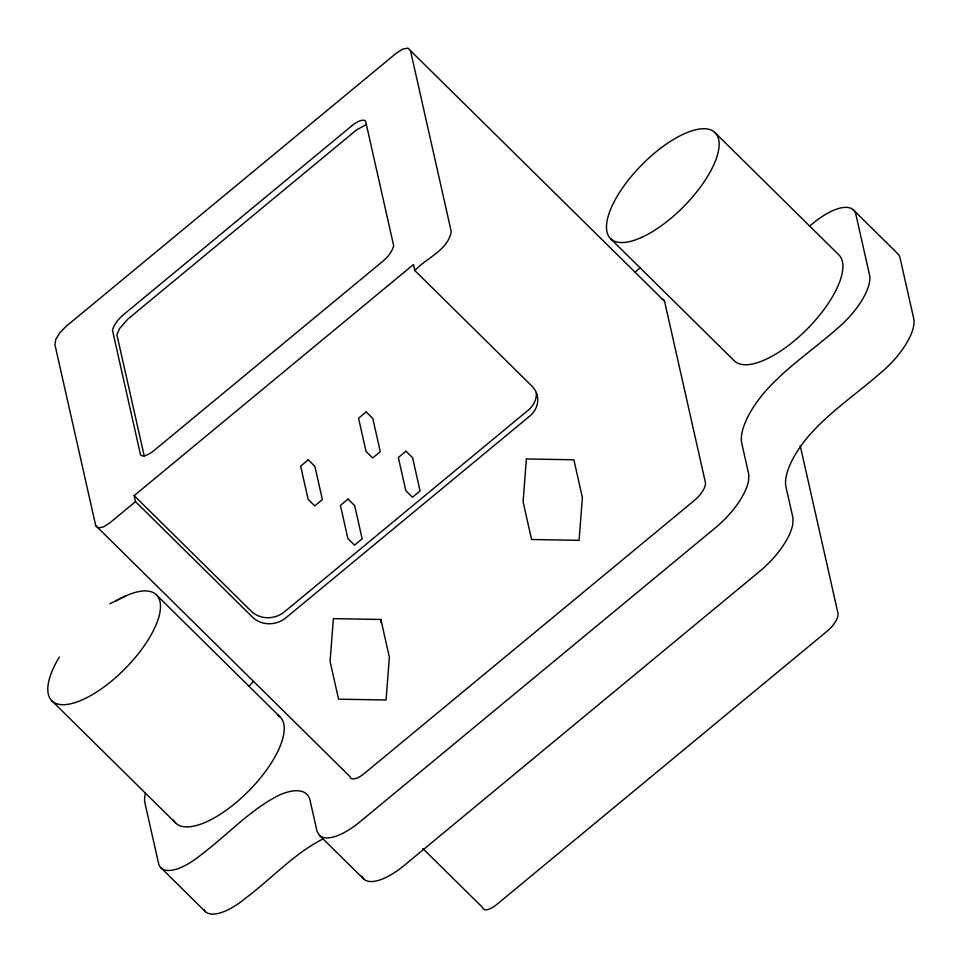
<?xml version="1.0" encoding="UTF-8"?>
<svg xmlns="http://www.w3.org/2000/svg" width="962" height="962" viewBox="0 0 962 962"><rect width="100%" height="100%" fill="white"/><g stroke="black" fill="none" stroke-linecap="round" stroke-linejoin="round"><path stroke-width="1.44" d="M380.639 622.402L380.868 619.456L333.369 618.638L330.074 661.459L338.576 699.182L386.075 699.987L389.369 657.166L380.868 619.456M248.93 686.399L253.174 681.625M134.151 495.622L413.492 264.526L414.85 270.562L531.986 386.183A23.689 21.068 -12.7 0 1 529.677 416.149L285.882 617.832A23.689 21.068 -12.7 0 1 252.633 617.267L135.51 501.647L134.151 495.622L251.274 611.231A23.689 21.068 -12.7 0 0 284.524 611.796L528.318 410.113A23.689 21.068 -12.7 0 0 536.363 392.484M135.51 501.647L110.113 522.655L103.535 526.899L98.268 527.982L95.719 525.613L54.918 344.576L55.772 339.394L59.788 332.792L65.909 326.527L396.043 53.427L402.621 49.182L407.888 48.1L664.586 301.334L705.386 482.383A16.907 6.71 -45.4 0 1 694.396 500.42L364.261 773.52A16.907 6.71 -45.4 0 1 349.867 776.478L95.719 525.613M414.85 270.562C426.419 257.864 448.172 250.24 451.238 231.505L410.437 50.469M634.776 272.306L640.536 267.52M809.295 226.371L812.746 223.521A50.745 20.154 -45.4 0 1 855.939 214.634L869.54 274.988A50.745 20.154 -45.4 0 1 836.543 329.124C811.399 351.346 782.635 369.973 761.279 396.188A67.665 26.864 -45.4 0 0 741.774 443.326L748.797 474.458L748.604 480.423A50.745 20.154 -45.4 0 1 715.596 527.633L360.065 821.74A50.745 20.154 -45.4 0 1 319.492 835.413L317.087 831.577L310.077 800.444A67.665 26.864 -45.4 0 0 278.8 795.321C249.723 810.04 227.525 834.92 201.707 854.304A50.745 20.154 -45.4 0 1 158.514 863.179L144.913 802.825A50.745 20.154 -45.4 0 1 145.466 793.193M322.991 838.948C293.927 853.679 271.729 878.546 245.911 897.931A50.745 20.154 -45.4 0 1 203.716 909.487M109.921 603.751L125.589 595.971M365.957 124.759L356.481 129.978L127.922 319.047L119.444 328.691L116.919 334.788L144.336 456.457M853.318 209.848L897.522 253.487A50.745 20.154 -45.4 0 1 900.131 258.261L913.732 318.614A50.745 20.154 -45.4 0 1 880.747 372.751C855.591 394.973 826.839 413.612 805.483 439.814A67.665 26.864 -45.4 0 0 785.978 486.952L793.001 518.085L792.796 524.062A50.745 20.154 -45.4 0 1 759.788 571.26L404.268 865.379A50.745 20.154 -45.4 0 1 363.696 879.04L319.492 835.413M714.826 132.443L838.587 254.605A74.435 29.557 -45.4 0 1 808.248 327.934A74.435 29.557 -45.4 0 1 734.535 361.063L610.774 238.901M422.823 848.496L482.467 907.37A16.919 6.722 -45.4 0 0 496.861 904.412L826.995 631.312A16.919 6.722 -45.4 0 0 837.986 613.263L800.204 445.598M156.157 594.6L279.918 716.762M52.116 701.057L175.878 823.219M161.135 867.964L205.339 911.591M361.892 876.166L363.696 879.04M115.32 601.358A74.435 29.557 -45.4 0 1 157.071 622.354A74.435 29.557 -45.4 0 1 77.044 701.947A74.435 29.557 -45.4 0 1 59.343 657.034M277.838 715.211A74.435 29.557 -45.4 0 1 248.436 791.245A74.435 29.557 -45.4 0 1 173.485 820.141M662.036 298.966A16.907 6.71 -45.4 0 1 664.586 301.334M526.382 458.97L523.087 501.791L531.589 539.514L579.088 540.319L582.383 497.498L573.881 459.788L526.382 458.97M352.056 125.613L123.497 314.682A16.919 6.722 -45.4 0 0 112.494 330.423L140.572 455.026A16.919 6.722 -45.4 0 0 154.1 450.469L382.66 261.399A16.919 6.722 -45.4 0 0 393.662 245.659L365.584 121.056A16.919 6.722 -45.4 0 0 352.056 125.613M308.261 459.836L300.649 466.137L308.129 499.338L314.754 505.88L322.378 499.579L314.899 466.39L308.261 459.836M366.173 411.928L358.561 418.229L366.041 451.431L372.667 457.972L380.279 451.671L372.799 418.482L366.173 411.928M348.04 499.11L340.428 505.411L347.907 538.6L354.533 545.141L362.157 538.84L354.677 505.651L348.04 499.11M405.952 451.202L398.34 457.503L405.82 490.692L412.445 497.234L420.069 490.933L412.59 457.744L405.952 451.202M641.341 237.518A74.435 29.557 -45.4 0 0 718.662 139.454A74.435 29.557 -45.4 0 0 628.39 180.026A74.435 29.557 -45.4 0 0 641.341 237.518"/></g></svg>
